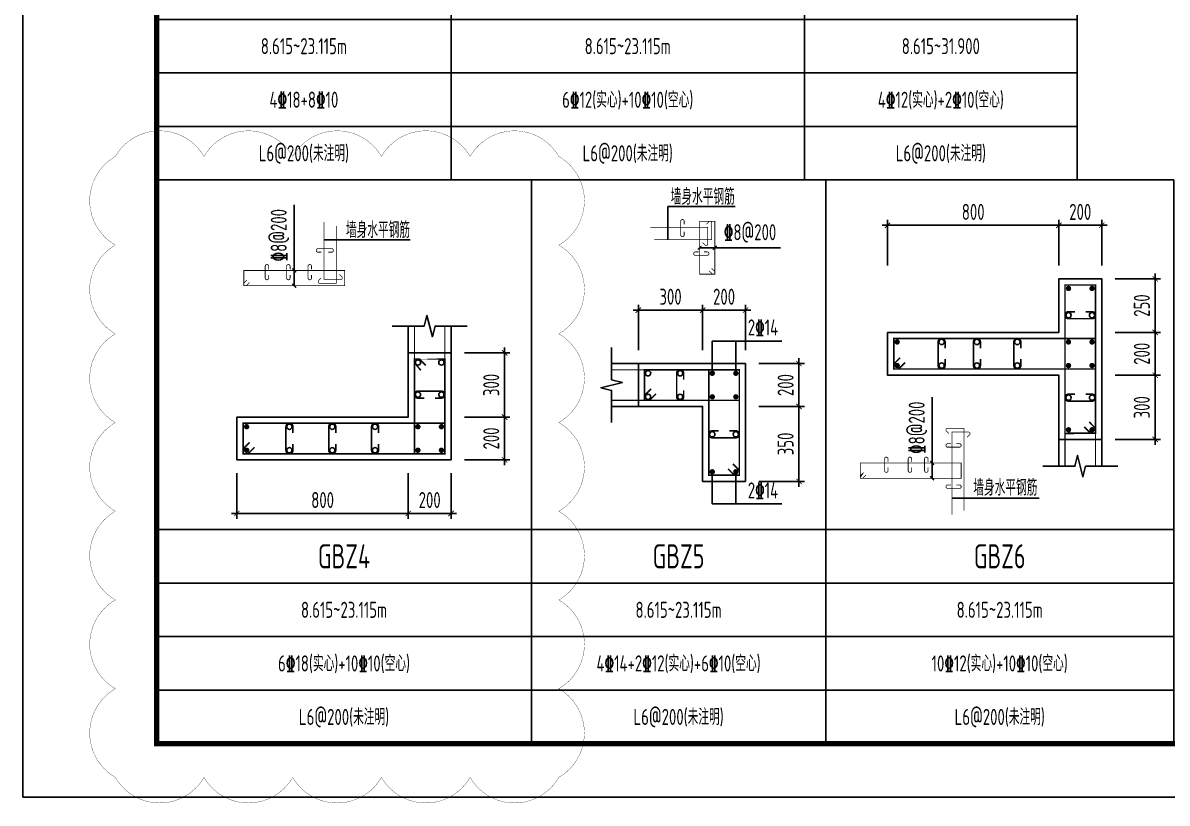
# Model space of a CAD drawing. Extents: x -1058961 to 23600, y -449123 to 2751847.
# Drawn here: x -459602 to -438225, y -219555 to -204980 of the extents above; entities that cross this region are included whole.
import ezdxf
from ezdxf.enums import TextEntityAlignment as Align

# ---------------------------------------------------------------- set-up
doc = ezdxf.new("R2010")
doc.units = 0
doc.header["$LTSCALE"] = 1000
doc.layers.get('0').update_dxf_attribs({"linetype": 'CONTINUOUS'})
doc.layers.get('DEFPOINTS').update_dxf_attribs({"linetype": 'CONTINUOUS'})
for name, color, linetype in [('-TK', 7, 'CONTINUOUS'), ('COLU_DE_DIM', 3, 'CONTINUOUS'), ('COLU_DE_TH', 7, 'CONTINUOUS'), ('LABEL', 1, 'CONTINUOUS'), ('LINK', 6, 'CONTINUOUS'), ('LINK-INDEX', 6, 'CONTINUOUS'), ('link-墙筋', 6, 'CONTINUOUS'), ('REIN', 6, 'CONTINUOUS'), ('TAB', 7, 'CONTINUOUS'), ('TAB_TEXT', 7, 'CONTINUOUS'), ('TEXT25', 2, 'CONTINUOUS'), ('THIN', 7, 'CONTINUOUS'), ('z-计算配筋', 7, 'CONTINUOUS')]:
    doc.layers.add(name, color=color, linetype=linetype)
doc.layers.add('审图修改', color=2, linetype='CONTINUOUS', plot=False)
doc.styles.add('TSSD_DIMENSION', font='Tssdeng.shx', dxfattribs={"width": 0.7, "bigfont": 'tssdchn.shx'})
doc.styles.add('TSSD_REIN', font='tssdeng.shx', dxfattribs={"width": 0.7, "height": 300, "bigfont": 'tssdchn.shx'})
doc.dimstyles.new('TSSD_25_100', dxfattribs={"dimtxt": 300, "dimasz": 100, "dimexe": 100, "dimexo": 250, "dimgap": 100, "dimtad": 1, "dimdec": 0, "dimlfac": 0.25, "dimzin": 0, "dimdsep": 46, "dimtxsty": 'TSSD_DIMENSION', "dimblk": 'ARCHTICK', "dimcen": 0, "dimdle": 100, "dimclrt": 7, "dimadec": 0, "dimazin": 0, "dimtfac": 1, "dimtdec": 0, "dimtix": 1, "dimtmove": 2, "dimatfit": 3, "dimldrblk": 'ARCHTICK', "dimfxl": 0, "dimtolj": 1, "dimtzin": 0, "dimarcsym": 0})

# ---------------------------------------------------------------- blocks, each defined once
blk = doc.blocks.new('_ArchTick')
at = {"color": 0, "linetype": 'ByBlock', "const_width": 0.15}
blk.add_lwpolyline([(-0.5, -0.5), (0.5, 0.5)], dxfattribs=at)
blk = doc.blocks.new('*D293')
at = {"layer": 'COLU_DE_DIM', "color": 0, "lineweight": -2}
for p, q in [((-455602.311745661, -213393.7975737433), (-455602.311745661, -214243.7975737433)), ((-452402.3162251995, -213393.7975737433), (-452402.3162251995, -214243.7975737433)), ((-455702.311745661, -214143.7975737433), (-452302.3162251995, -214143.7975737433))]:
    blk.add_line(p, q, dxfattribs=at)
at = {"layer": 'DEFPOINTS', "color": 0}
for p in [(-455602.311745661, -213143.7975737433), (-452402.3162251995, -213143.7975737433), (-452402.3162251995, -214143.7975737433)]:
    blk.add_point(p, dxfattribs=at)
at = {"layer": 'COLU_DE_DIM', "color": 0, "lineweight": -2, "xscale": 100, "yscale": 100, "zscale": 100, "rotation": 180}
blk.add_blockref('_ArchTick', (-455602.311745661, -214143.7975737433), dxfattribs=at)
at = {"layer": 'COLU_DE_DIM', "color": 0, "lineweight": -2, "xscale": 100, "yscale": 100, "zscale": 100}
blk.add_blockref('_ArchTick', (-452402.3162251995, -214143.7975737433), dxfattribs=at)
at = {"layer": 'COLU_DE_DIM', "color": 7, "insert": (-454002.3139854302, -213893.7975737433), "char_height": 300, "attachment_point": 5, "style": 'TSSD_DIMENSION'}
blk.add_mtext('\\A1;800', dxfattribs=at)
blk = doc.blocks.new('*D294')
at = {"layer": 'COLU_DE_DIM', "color": 0, "lineweight": -2}
for p, q in [((-452402.3162251995, -213393.7975737433), (-452402.3162251995, -214243.7975737433)), ((-451602.3162251995, -213393.7975737433), (-451602.3162251995, -214243.7975737433)), ((-452502.3162251995, -214143.7975737433), (-451502.3162251995, -214143.7975737433))]:
    blk.add_line(p, q, dxfattribs=at)
at = {"layer": 'DEFPOINTS', "color": 0}
for p in [(-452402.3162251995, -213143.7975737433), (-451602.3162251995, -213143.7975737433), (-451602.3162251995, -214143.7975737433)]:
    blk.add_point(p, dxfattribs=at)
at = {"layer": 'COLU_DE_DIM', "color": 0, "lineweight": -2, "xscale": 100, "yscale": 100, "zscale": 100, "rotation": 180}
blk.add_blockref('_ArchTick', (-452402.3162251995, -214143.7975737433), dxfattribs=at)
at = {"layer": 'COLU_DE_DIM', "color": 0, "lineweight": -2, "xscale": 100, "yscale": 100, "zscale": 100}
blk.add_blockref('_ArchTick', (-451602.3162251995, -214143.7975737433), dxfattribs=at)
at = {"layer": 'COLU_DE_DIM', "color": 7, "insert": (-452002.3162251995, -213893.7975737433), "char_height": 300, "attachment_point": 5, "style": 'TSSD_DIMENSION'}
blk.add_mtext('\\A1;200', dxfattribs=at)
blk = doc.blocks.new('*D295')
at = {"layer": 'COLU_DE_DIM', "color": 0, "lineweight": -2}
for p, q in [((-450602.3162251818, -213243.7975737433), (-450602.3162251818, -212243.7975719898)), ((-451352.3162251818, -212343.7975719898), (-450502.3162251818, -212343.7975719898)), ((-451352.3162251818, -213143.7975737433), (-450502.3162251818, -213143.7975737433))]:
    blk.add_line(p, q, dxfattribs=at)
at = {"layer": 'DEFPOINTS', "color": 0}
for p in [(-451602.3162251818, -212343.7975719898), (-450602.3162251818, -212343.7975719898), (-451602.3162251818, -213143.7975737433)]:
    blk.add_point(p, dxfattribs=at)
at = {"layer": 'COLU_DE_DIM', "color": 0, "lineweight": -2, "xscale": 100, "yscale": 100, "zscale": 100}
for p, rotation in [((-450602.3162251818, -212343.7975719898), 90), ((-450602.3162251818, -213143.7975737433), 270)]:
    blk.add_blockref('_ArchTick', p, dxfattribs=dict(at, rotation=rotation))
at = {"layer": 'COLU_DE_DIM', "color": 7, "insert": (-450852.3162251817, -212743.7975728666), "char_height": 300, "attachment_point": 5, "rotation": 90, "style": 'TSSD_DIMENSION'}
blk.add_mtext('\\A1;200', dxfattribs=at)
blk = doc.blocks.new('*D296')
at = {"layer": 'COLU_DE_DIM', "color": 0, "lineweight": -2}
for p, q in [((-451352.3162251818, -211143.7975715316), (-450502.3162251818, -211143.7975715316)), ((-450602.3162251818, -212443.7975719898), (-450602.3162251818, -211043.7975715316)), ((-451352.3162251818, -212343.7975719898), (-450502.3162251818, -212343.7975719898))]:
    blk.add_line(p, q, dxfattribs=at)
at = {"layer": 'DEFPOINTS', "color": 0}
for p in [(-451602.3162251818, -211143.7975715316), (-450602.3162251818, -211143.7975715316), (-451602.3162251818, -212343.7975719898)]:
    blk.add_point(p, dxfattribs=at)
at = {"layer": 'COLU_DE_DIM', "color": 0, "lineweight": -2, "xscale": 100, "yscale": 100, "zscale": 100}
for p, rotation in [((-450602.3162251818, -211143.7975715316), 90), ((-450602.3162251818, -212343.7975719898), 270)]:
    blk.add_blockref('_ArchTick', p, dxfattribs=dict(at, rotation=rotation))
at = {"layer": 'COLU_DE_DIM', "color": 7, "insert": (-450852.3162251817, -211743.7975717608), "char_height": 300, "attachment_point": 5, "rotation": 90, "style": 'TSSD_DIMENSION'}
blk.add_mtext('\\A1;300', dxfattribs=at)
blk = doc.blocks.new('*D1234')
at = {"layer": 'COLU_DE_DIM', "color": 0, "lineweight": -2}
for p, q in [((-448202.3162251818, -210345.649877234), (-446802.3162251604, -210345.649877234)), ((-448102.3162251818, -211095.649877234), (-448102.3162251818, -210245.649877234)), ((-446902.3162251604, -211095.649877234), (-446902.3162251604, -210245.649877234))]:
    blk.add_line(p, q, dxfattribs=at)
at = {"layer": 'DEFPOINTS', "color": 0}
for p in [(-446902.3162251604, -210345.649877234), (-448102.3162251818, -211345.649877234), (-446902.3162251604, -211345.649877234)]:
    blk.add_point(p, dxfattribs=at)
at = {"layer": 'COLU_DE_DIM', "color": 0, "lineweight": -2, "xscale": 100, "yscale": 100, "zscale": 100, "rotation": 180}
blk.add_blockref('_ArchTick', (-448102.3162251818, -210345.649877234), dxfattribs=at)
at = {"layer": 'COLU_DE_DIM', "color": 0, "lineweight": -2, "xscale": 100, "yscale": 100, "zscale": 100}
blk.add_blockref('_ArchTick', (-446902.3162251604, -210345.649877234), dxfattribs=at)
at = {"layer": 'COLU_DE_DIM', "color": 7, "insert": (-447502.3162251711, -210095.649877234), "char_height": 300, "attachment_point": 5, "style": 'TSSD_DIMENSION'}
blk.add_mtext('\\A1;300', dxfattribs=at)
blk = doc.blocks.new('*D1235')
at = {"layer": 'COLU_DE_DIM', "color": 0, "lineweight": -2}
for p, q in [((-447002.3162251604, -210345.649877234), (-446002.3162251604, -210345.649877234)), ((-446902.3162251604, -211095.649877234), (-446902.3162251604, -210245.649877234)), ((-446102.3162251604, -211095.649877234), (-446102.3162251604, -210245.649877234))]:
    blk.add_line(p, q, dxfattribs=at)
at = {"layer": 'DEFPOINTS', "color": 0}
for p in [(-446102.3162251604, -210345.649877234), (-446902.3162251604, -211345.649877234), (-446102.3162251604, -211345.649877234)]:
    blk.add_point(p, dxfattribs=at)
at = {"layer": 'COLU_DE_DIM', "color": 0, "lineweight": -2, "xscale": 100, "yscale": 100, "zscale": 100, "rotation": 180}
blk.add_blockref('_ArchTick', (-446902.3162251604, -210345.649877234), dxfattribs=at)
at = {"layer": 'COLU_DE_DIM', "color": 0, "lineweight": -2, "xscale": 100, "yscale": 100, "zscale": 100}
blk.add_blockref('_ArchTick', (-446102.3162251604, -210345.649877234), dxfattribs=at)
at = {"layer": 'COLU_DE_DIM', "color": 7, "insert": (-446502.3162251604, -210095.649877234), "char_height": 300, "attachment_point": 5, "style": 'TSSD_DIMENSION'}
blk.add_mtext('\\A1;200', dxfattribs=at)
blk = doc.blocks.new('*D1236')
at = {"layer": 'COLU_DE_DIM', "color": 0, "lineweight": -2}
for p, q in [((-445102.3162251604, -213645.6498748359), (-445102.3162251604, -212045.6498772312)), ((-445852.3162251604, -212145.6498772312), (-445002.3162251604, -212145.6498772312)), ((-445852.3162251604, -213545.6498748359), (-445002.3162251604, -213545.6498748359))]:
    blk.add_line(p, q, dxfattribs=at)
at = {"layer": 'DEFPOINTS', "color": 0}
for p in [(-446102.3162251604, -212145.6498772312), (-445102.3162251604, -212145.6498772312), (-446102.3162251604, -213545.6498748359)]:
    blk.add_point(p, dxfattribs=at)
at = {"layer": 'COLU_DE_DIM', "color": 0, "lineweight": -2, "xscale": 100, "yscale": 100, "zscale": 100}
for p, rotation in [((-445102.3162251604, -212145.6498772312), 90), ((-445102.3162251604, -213545.6498748359), 270)]:
    blk.add_blockref('_ArchTick', p, dxfattribs=dict(at, rotation=rotation))
at = {"layer": 'COLU_DE_DIM', "color": 7, "insert": (-445352.3162251603, -212845.6498760336), "char_height": 300, "attachment_point": 5, "rotation": 90, "style": 'TSSD_DIMENSION'}
blk.add_mtext('\\A1;350', dxfattribs=at)
blk = doc.blocks.new('*D1237')
at = {"layer": 'COLU_DE_DIM', "color": 0, "lineweight": -2}
for p, q in [((-445852.3162251604, -211345.649877234), (-445002.3162251604, -211345.649877234)), ((-445102.3162251604, -212245.6498772312), (-445102.3162251604, -211245.649877234)), ((-445852.3162251604, -212145.6498772312), (-445002.3162251604, -212145.6498772312))]:
    blk.add_line(p, q, dxfattribs=at)
at = {"layer": 'DEFPOINTS', "color": 0}
for p in [(-446102.3162251604, -211345.649877234), (-445102.3162251604, -211345.649877234), (-446102.3162251604, -212145.6498772312)]:
    blk.add_point(p, dxfattribs=at)
at = {"layer": 'COLU_DE_DIM', "color": 0, "lineweight": -2, "xscale": 100, "yscale": 100, "zscale": 100}
for p, rotation in [((-445102.3162251604, -211345.649877234), 90), ((-445102.3162251604, -212145.6498772312), 270)]:
    blk.add_blockref('_ArchTick', p, dxfattribs=dict(at, rotation=rotation))
at = {"layer": 'COLU_DE_DIM', "color": 7, "insert": (-445352.3162251603, -211745.6498772327), "char_height": 300, "attachment_point": 5, "rotation": 90, "style": 'TSSD_DIMENSION'}
blk.add_mtext('\\A1;200', dxfattribs=at)
blk = doc.blocks.new('*D1313')
at = {"layer": 'COLU_DE_DIM', "color": 0, "lineweight": -2}
for p, q in [((-439197.2745686473, -211560.9444377399), (-438347.2745686473, -211560.9444377399)), ((-438447.2745686473, -212860.9462478562), (-438447.2745686473, -211460.9444377399)), ((-439197.2745686473, -212760.9462478562), (-438347.2745686473, -212760.9462478562))]:
    blk.add_line(p, q, dxfattribs=at)
at = {"layer": 'DEFPOINTS', "color": 0}
for p in [(-439447.2745686473, -211560.9444377399), (-438447.2745686473, -211560.9444377399), (-439447.2745686473, -212760.9462478562)]:
    blk.add_point(p, dxfattribs=at)
at = {"layer": 'COLU_DE_DIM', "color": 0, "lineweight": -2, "xscale": 100, "yscale": 100, "zscale": 100}
for p, rotation in [((-438447.2745686473, -211560.9444377399), 90), ((-438447.2745686473, -212760.9462478562), 270)]:
    blk.add_blockref('_ArchTick', p, dxfattribs=dict(at, rotation=rotation))
at = {"layer": 'COLU_DE_DIM', "color": 7, "insert": (-438697.2745686472, -212160.9453427981), "char_height": 300, "attachment_point": 5, "rotation": 90, "style": 'TSSD_DIMENSION'}
blk.add_mtext('\\A1;300', dxfattribs=at)
blk = doc.blocks.new('*D1314')
at = {"layer": 'COLU_DE_DIM', "color": 0, "lineweight": -2}
for p, q in [((-439197.2745686473, -210760.9456446129), (-438347.2745686473, -210760.9456446129)), ((-438447.2745686473, -211660.9444377399), (-438447.2745686473, -210660.9456446129)), ((-439197.2745686473, -211560.9444377399), (-438347.2745686473, -211560.9444377399))]:
    blk.add_line(p, q, dxfattribs=at)
at = {"layer": 'DEFPOINTS', "color": 0}
for p in [(-439447.2745686473, -210760.9456446129), (-438447.2745686473, -210760.9456446129), (-439447.2745686473, -211560.9444377399)]:
    blk.add_point(p, dxfattribs=at)
at = {"layer": 'COLU_DE_DIM', "color": 0, "lineweight": -2, "xscale": 100, "yscale": 100, "zscale": 100}
for p, rotation in [((-438447.2745686473, -210760.9456446129), 90), ((-438447.2745686473, -211560.9444377399), 270)]:
    blk.add_blockref('_ArchTick', p, dxfattribs=dict(at, rotation=rotation))
at = {"layer": 'COLU_DE_DIM', "color": 7, "insert": (-438697.2745686472, -211160.9450411765), "char_height": 300, "attachment_point": 5, "rotation": 90, "style": 'TSSD_DIMENSION'}
blk.add_mtext('\\A1;200', dxfattribs=at)
blk = doc.blocks.new('*D1315')
at = {"layer": 'COLU_DE_DIM', "color": 0, "lineweight": -2}
for p, q in [((-438447.2745686473, -210860.9456446129), (-438447.2745686473, -209660.9475125857)), ((-439197.2745686473, -209760.9475125857), (-438347.2745686473, -209760.9475125857)), ((-439197.2745686473, -210760.9456446129), (-438347.2745686473, -210760.9456446129))]:
    blk.add_line(p, q, dxfattribs=at)
at = {"layer": 'DEFPOINTS', "color": 0}
for p in [(-439447.2745686473, -209760.9475125857), (-438447.2745686473, -209760.9475125857), (-439447.2745686473, -210760.9456446129)]:
    blk.add_point(p, dxfattribs=at)
at = {"layer": 'COLU_DE_DIM', "color": 0, "lineweight": -2, "xscale": 100, "yscale": 100, "zscale": 100}
for p, rotation in [((-438447.2745686473, -209760.9475125857), 90), ((-438447.2745686473, -210760.9456446129), 270)]:
    blk.add_blockref('_ArchTick', p, dxfattribs=dict(at, rotation=rotation))
at = {"layer": 'COLU_DE_DIM', "color": 7, "insert": (-438697.2745686472, -210260.9465785994), "char_height": 300, "attachment_point": 5, "rotation": 90, "style": 'TSSD_DIMENSION'}
blk.add_mtext('\\A1;250', dxfattribs=at)
blk = doc.blocks.new('*D1316')
at = {"layer": 'COLU_DE_DIM', "color": 0, "lineweight": -2}
for p, q in [((-439347.2745667846, -208760.9475142621), (-440347.2745668279, -208760.9475123994)), ((-440247.2745682249, -209510.9475125857), (-440247.2745666417, -208660.9475125857)), ((-439447.2745681816, -209510.9475125857), (-439447.2745665984, -208660.9475140758))]:
    blk.add_line(p, q, dxfattribs=at)
at = {"layer": 'DEFPOINTS', "color": 0}
for p in [(-440247.2745668279, -208760.9475125857), (-440247.2745686906, -209760.9475125857), (-439447.2745686473, -209760.9475125857)]:
    blk.add_point(p, dxfattribs=at)
at = {"layer": 'COLU_DE_DIM', "color": 0, "lineweight": -2, "xscale": 100, "yscale": 100, "zscale": 100}
for p, rotation in [((-440247.2745668279, -208760.9475125857), 179.9999998932783), ((-439447.2745667846, -208760.9475140758), 359.9999998932783)]:
    blk.add_blockref('_ArchTick', p, dxfattribs=dict(at, rotation=rotation))
at = {"layer": 'COLU_DE_DIM', "color": 7, "insert": (-439847.2745663406, -208510.9475133308), "char_height": 300, "attachment_point": 5, "rotation": 359.9999998932783, "style": 'TSSD_DIMENSION'}
blk.add_mtext('\\A1;200', dxfattribs=at)
blk = doc.blocks.new('*D1317')
at = {"layer": 'COLU_DE_DIM', "color": 0, "lineweight": -2}
for p, q in [((-440147.2745668279, -208760.9475187333), (-443547.7709081137, -208760.9475123994)), ((-443447.7709095107, -209510.9475125857), (-443447.7709079274, -208660.9475125857)), ((-440247.2745682249, -209510.9475125857), (-440247.2745666417, -208660.9475185471))]:
    blk.add_line(p, q, dxfattribs=at)
at = {"layer": 'DEFPOINTS', "color": 0}
for p in [(-443447.7709081137, -208760.9475125857), (-443447.7709099763, -209760.9475125857), (-440247.2745686906, -209760.9475125857)]:
    blk.add_point(p, dxfattribs=at)
at = {"layer": 'COLU_DE_DIM', "color": 0, "lineweight": -2, "xscale": 100, "yscale": 100, "zscale": 100}
for p, rotation in [((-443447.7709081137, -208760.9475125857), 179.9999998932783), ((-440247.2745668279, -208760.9475185471), 359.9999998932783)]:
    blk.add_blockref('_ArchTick', p, dxfattribs=dict(at, rotation=rotation))
at = {"layer": 'COLU_DE_DIM', "color": 7, "insert": (-441847.5227370051, -208510.9475155664), "char_height": 300, "attachment_point": 5, "rotation": 359.9999998932783, "style": 'TSSD_DIMENSION'}
blk.add_mtext('\\A1;800', dxfattribs=at)
blk = doc.blocks.new('A1')
blk.add_lwpolyline([(0, 59400), (0, 0), (84100, 0), (84100, 59400)], close=True)
at = {"const_width": 100}
blk.add_lwpolyline([(2500, 58400), (2500, 1000), (83100, 1000), (83100, 58400)], close=True, dxfattribs=at)

msp = doc.modelspace()

# ---------------------------------------------------------------- linework, layer by layer
at = {"layer": 'COLU_DE_TH'}
for points in [[(-440247.2745686906, -212760.9462478562), (-439447.2745686473, -212760.9462478739), (-439447.2745686477, -209760.9475125857), (-440247.2745686342, -209760.9475125582), (-440247.2745686682, -210760.9456446129), (-443447.7709099763, -210760.9444377404), (-443447.7715132252, -211560.9444377399), (-440247.274568685, -211560.9456446129), (-440247.2745686906, -212760.9462478562)], [(-451602.3162251995, -211143.7975715316), (-452402.3162251995, -211143.7975715033), (-452402.3162251986, -212343.7975719898), (-455602.3117456608, -212343.7975737433), (-455602.3116895412, -213143.7975737433), (-451602.3162251986, -213143.7975754967), (-451602.3162251995, -211143.7975715316)], [(-448102.3162251818, -211345.649877234), (-448102.316225159, -212145.6498772312), (-446902.3162251604, -212145.649877234), (-446902.3162251604, -213545.6498748359), (-446102.3162251604, -213545.6498748359), (-446102.3162251604, -211345.649877234), (-448102.3162251818, -211345.649877234)]]:
    msp.add_lwpolyline(points, close=True, dxfattribs=at)
at = {"layer": 'LABEL'}
for p, q in [((-454532.3961706482, -209889.3474246789), (-454532.396223699, -208376.8474236927)), ((-446959.8162251657, -209180.5434079465), (-445447.3162251655, -209180.5434079465)), ((-446722.3162251605, -210925.6501164777), (-445420.3486302204, -210925.6501164822)), ((-446722.3162251634, -211525.6501164793), (-446722.3162251655, -210925.6501164794)), ((-446282.3162251626, -211525.6501164777), (-446282.3162251647, -210925.6501164777)), ((-442614.0211815415, -213486.4722152299), (-442614.0211815393, -211973.9722152305)), ((-446722.3162251634, -213365.6496355906), (-446722.3162251655, -213965.6496355905)), ((-446282.3162251626, -213365.6496355921), (-446282.3162251647, -213965.6496355921)), ((-446722.3162251605, -213965.6496355921), (-445420.3486302204, -213965.6496355877))]:
    msp.add_line(p, q, dxfattribs=at)
at = {"layer": 'LABEL', "const_width": 25}
for points in [[(-446995.2078751251, -209215.89976806), (-446924.4578751251, -209145.18883056)], [(-446710.2078751251, -209215.89976806), (-446639.4578751251, -209145.18883056)], [(-454497.0049017943, -209639.7037921782), (-454567.7549017943, -209568.9928546782)], [(-454497.0049017943, -209924.7037921782), (-454567.7549017943, -209853.9928546782)], [(-442578.6648183776, -213236.8387282302), (-442649.3757558776, -213166.0887282302)], [(-442578.6648183776, -213521.8387282302), (-442649.3757558776, -213451.0887282302)]]:
    msp.add_lwpolyline(points, dxfattribs=at)
at = {"layer": 'LINK', "const_width": 30}
for points in [[(-439682.2745686386, -212434.0223663551), (-439562.2745686502, -212554.0223663666), (-439562.2745686501, -212645.9462478907), (-440132.2745686913, -212645.9462478779), (-440132.2745686725, -209875.9475125309), (-439562.2745686524, -209875.9475125504), (-439562.2745686501, -212645.9462478907), (-439654.1984501909, -212645.9462478897), (-439774.1984501794, -212525.9462478782)], [(-443120.8474543631, -211325.9446843318), (-443240.8475449247, -211445.9445937701), (-443332.7714265125, -211445.9445244556), (-443332.7709966977, -210875.9445244641), (-439562.2745686455, -210875.9461611494), (-439562.2745686454, -211445.9461611384), (-443332.7714265125, -211445.9445244556), (-443332.7713572013, -211354.0206427472), (-443212.7712666396, -211234.0207333089)], [(-452167.3162252206, -211470.7214530736), (-452287.316225201, -211350.721453054), (-452287.3162252009, -211258.7975715077), (-451717.3162251994, -211258.7975715279), (-451717.3162251989, -213028.7975754447), (-452287.3162252001, -213028.7975751949), (-452287.3162252009, -211258.7975715077), (-452195.3923436286, -211258.7975715115), (-452075.3923436481, -211378.7975715311)], [(-447775.3923436169, -211910.649877227), (-447895.3923436113, -212030.6498772326), (-447987.3162251607, -212030.6498772324), (-447987.3162251769, -211460.6498772349), (-446217.3162251594, -211460.6498772348), (-446217.3162251593, -212030.6498772369), (-447987.3162251607, -212030.6498772324), (-447987.3162251627, -211938.7259956897), (-447867.3162251683, -211818.7259956842)], [(-446337.3162251582, -213218.7259932909), (-446217.3162251594, -213338.7259932922), (-446217.3162251599, -213430.6498748374), (-446787.31622516, -213430.6498748374), (-446787.3162251604, -211460.6498772344), (-446217.3162251593, -211460.6498772344), (-446217.3162251599, -213430.6498748374), (-446309.2401067067, -213430.6498748375), (-446429.2401067055, -213310.6498748362)], [(-455275.3878234851, -212908.7975696503), (-455395.3878193018, -213028.7975738336), (-455487.3116976072, -213028.7975737936), (-455487.3117375922, -212458.7975736806), (-451717.3162251984, -212458.7975716147), (-451717.3162251982, -213028.7975754462), (-455487.3116976072, -213028.7975737936), (-455487.3117040547, -212936.8736954898), (-455367.311708238, -212816.8736913064)]]:
    msp.add_lwpolyline(points, dxfattribs=at)
for points in [[(-439947.2745686886, -210375.9466464492), (-440067.2745686886, -210375.9466464492, 1), (-440067.2745686886, -210505.9466464492), (-439627.2745686686, -210505.9466464643, 1), (-439627.2745686686, -210375.9466464643), (-439747.2745686686, -210375.9466464643)], [(-442372.8414453772, -211060.9444377488), (-442372.8414453772, -210940.9444377488, 1), (-442502.8414453772, -210940.9444377488), (-442502.8414453772, -211380.9444377359, 1), (-442372.8414453772, -211380.9444377359), (-442372.8414453772, -211260.9444377359)], [(-441713.1971669883, -211060.9444377488), (-441713.1971669883, -210940.9444377488, 1), (-441843.1971669883, -210940.9444377488), (-441843.1971669883, -211380.9444377359, 1), (-441713.1971669883, -211380.9444377359), (-441713.1971669883, -211260.9444377359)], [(-440958.0760243266, -211060.9444377488), (-440958.0760243266, -210940.9444377488, 1), (-441088.0760243266, -210940.9444377488), (-441088.0760243266, -211380.9444377359, 1), (-440958.0760243266, -211380.9444377359), (-440958.0760243266, -211260.9444377359)], [(-447257.3162251683, -211645.6498772344), (-447257.3162251683, -211525.6498772344, 1), (-447387.3162251683, -211525.6498772344), (-447387.3162251682, -211965.6498772359, 1), (-447257.3162251682, -211965.6498772359), (-447257.3162251682, -211845.6498772359)], [(-451902.3162251973, -211988.7975758476), (-451782.3162251973, -211988.7975758476, 1), (-451782.3162251973, -211858.7975758476), (-452222.3162251976, -211858.7975758476, 1), (-452222.3162251976, -211988.7975758476), (-452102.3162251976, -211988.7975758476)], [(-439947.2750211168, -211915.9460141104), (-440067.2750211168, -211915.9460141104, 1), (-440067.2750211168, -212045.9460141104), (-439627.2750210884, -212045.9463458964, 1), (-439627.2750210884, -211915.9463458964), (-439747.2750210884, -211915.9463458964)], [(-454557.3128560754, -212643.7975175255), (-454557.3128560754, -212523.7975175255, 1), (-454687.3128560754, -212523.7975175255), (-454687.3128252096, -212963.7975177027, 1), (-454557.3128252096, -212963.7975177027), (-454557.3128252096, -212843.7975177027)], [(-453757.3139791167, -212643.7975447085), (-453757.3139791167, -212523.7975447085, 1), (-453887.3139791167, -212523.7975447085), (-453887.3139636838, -212963.7975464639, 1), (-453757.3139636838, -212963.7975464639), (-453757.3139636838, -212843.7975464639)], [(-452957.3151021582, -212643.7975718916), (-452957.3151021582, -212523.7975718916, 1), (-453087.3151021582, -212523.7975718916), (-453087.315102158, -212963.7975752251, 1), (-452957.315102158, -212963.7975752251), (-452957.315102158, -212843.7975752251)], [(-446602.3162251629, -212600.6498760373), (-446722.3162251629, -212600.6498760373, 1), (-446722.3162251629, -212730.6498760373), (-446282.3162251618, -212730.6498760384, 1), (-446282.3162251618, -212600.6498760384), (-446402.3162251618, -212600.6498760384)]]:
    msp.add_lwpolyline(points, format="xyb", dxfattribs=at)
at = {"layer": 'LINK-INDEX', "const_width": 15.00000095367432}
for points in [[(-447246.7484255821, -208744.8359830658), (-447246.7484255821, -208684.8359830658, 1), (-447311.7484255821, -208684.8359830658), (-447311.7484255835, -208940.5434085907, 1), (-447246.7484255835, -208940.5434085907), (-447246.7484255835, -208880.5434085907)], [(-454028.9083715528, -209264.0021002706), (-454088.9083715528, -209264.0021002706, -1), (-454088.9083715528, -209199.0021002706), (-453833.2009460279, -209199.0021002692, -1), (-453833.2009460279, -209264.0021002692), (-453893.2009460279, -209264.0021002692)], [(-446977.316225167, -209258.0434079469), (-447037.316225167, -209258.0434079469, 1), (-447037.316225167, -209323.0434079469), (-446817.3162251664, -209323.0434079475, 1), (-446817.3162251664, -209258.0434079475), (-446877.3162251664, -209258.0434079475)], [(-455009.8956257007, -209586.8473960873), (-455009.8956257007, -209526.8473960873, 1), (-455074.8956257007, -209526.8473960873), (-455074.8956102678, -209746.8473961758, 1), (-455009.8956102678, -209746.8473961758), (-455009.8956102678, -209686.8473961758)], [(-454609.8961872214, -209586.8474096787), (-454609.8961872214, -209526.8474096787, 1), (-454674.8961872214, -209526.8474096787), (-454674.8961795049, -209746.8474105565, 1), (-454609.8961795049, -209746.8474105565), (-454609.8961795049, -209686.8474105565)], [(-454209.8967487421, -209586.8474232703), (-454209.8967487421, -209526.8474232703, 1), (-454274.8967487421, -209526.8474232703), (-454274.8967487421, -209746.8474249372, 1), (-454209.8967487421, -209746.8474249372), (-454209.8967487421, -209686.8474249372)], [(-442264.0211815631, -212841.4726068125), (-442324.0211815631, -212841.4726068125, 1), (-442324.0211815631, -212906.4726068125), (-442104.0211815395, -212906.4726068202, 1), (-442104.0211815395, -212841.4726068202), (-442164.0211815395, -212841.4726068202)], [(-443438.3076757849, -213183.9722152336), (-443438.3076757849, -213123.9722152336, 1), (-443503.3076757849, -213123.9722152336), (-443503.3076757833, -213343.9722152329, 1), (-443438.3076757833, -213343.9722152329), (-443438.3076757833, -213283.9722152329)], [(-442998.3170463792, -213183.9722152336), (-442998.3170463792, -213123.9722152336, 1), (-443063.3170463792, -213123.9722152336), (-443063.3170463776, -213343.9722152329, 1), (-442998.3170463776, -213343.9722152329), (-442998.3170463776, -213283.9722152329)], [(-442691.5211815508, -213183.9722152336), (-442691.5211815508, -213123.9722152336, 1), (-442756.5211815508, -213123.9722152336), (-442756.5211815492, -213343.9722152329, 1), (-442691.5211815492, -213343.9722152329), (-442691.5211815492, -213283.9722152329)], [(-442264.0211815492, -213611.4722152187), (-442324.0211815492, -213611.4722152187, 1), (-442324.0211815492, -213676.4722152187), (-442104.021181533, -213676.4722152187, 1), (-442104.021181533, -213611.4722152187), (-442164.021181533, -213611.4722152187)]]:
    msp.add_lwpolyline(points, format="xyb", dxfattribs=at)
for points in [[(-446734.8162251741, -209567.0814665881), (-446674.816225165, -209627.081466579), (-446674.8162251655, -209673.0434073487), (-446959.8162251655, -209673.0434073487), (-446959.8162251659, -208688.0434085475), (-446674.8162251654, -208688.0434085475), (-446674.8162251655, -209673.0434073487), (-446720.7781659226, -209673.0434073504), (-446780.7781659317, -209613.0434073595)], [(-455368.9331016827, -209829.3474222292), (-455428.9330996264, -209889.3474242855), (-455474.8950387493, -209889.3474242659), (-455474.8950587419, -209604.347424209), (-453589.8973025449, -209604.347423176), (-453589.8973025449, -209889.3474250924), (-455474.8950387493, -209889.3474242659), (-455474.895041976, -209843.3854850861), (-455414.8950440323, -209783.3854830299)], [(-443850.5592407571, -213426.4722152476), (-443910.5592407737, -213486.472215231), (-443956.5211815536, -213486.47221523), (-443956.5211815536, -213201.4722152313), (-442071.5211815255, -213201.4722152315), (-442071.5211815264, -213486.47221523), (-443956.5211815536, -213486.47221523), (-443956.5211815537, -213440.5102744256), (-443896.5211815372, -213380.5102744421)]]:
    msp.add_lwpolyline(points, dxfattribs=at)
at = {"layer": 'LINK-INDEX', "color": 1, "const_width": 20}
for points in [[(-452287.3162251654, -211358.7975715316), (-452287.3162251654, -210643.7975715316)], [(-451717.3162251654, -211358.7975715316), (-451717.3162251654, -210643.7975715316)], [(-447887.3162251819, -211460.649877234), (-448602.3162251818, -211460.649877234)], [(-447887.3162251819, -212030.649877234), (-448602.3162251818, -212030.649877234)], [(-440132.2745686906, -212545.9462478563), (-440132.2745686906, -213260.9462478562)], [(-439562.2745686906, -212545.9462478563), (-439562.2745686906, -213260.9462478562)]]:
    msp.add_lwpolyline(points, dxfattribs=at)
at = {"layer": 'link-墙筋', "color": 152, "const_width": 12.5}
for points in [[(-453745.8670635154, -208773.4393263835), (-453745.8670635154, -209843.4393263835), (-454061.5415410278, -209843.4393263835, -0.414213562373095), (-454085.5415410278, -209819.4393263835), (-454085.5415410278, -209810.9540450092, -0.198912367379658), (-454078.5121037764, -209793.9834822608), (-454032.5501629994, -209748.0215414836)], [(-453975.7009460735, -208702.5697965681), (-453975.7009460735, -209772.5697965681), (-453660.0264685606, -209772.5697965681, 0.414213562373095), (-453636.0264685606, -209748.5697965681), (-453636.0264685606, -209740.0845151938, 0.198912367379658), (-453643.0559058124, -209723.1139524454), (-453689.0178465894, -209677.1520116682)], [(-447876.8517979366, -208798.0434085451), (-446806.8517979366, -208798.0434085451), (-446806.8517979366, -209113.717886058, -0.414213562373095), (-446830.8517979366, -209137.717886058), (-446839.3370793109, -209137.717886058, -0.198912367379658), (-446856.3076420593, -209130.6884488062), (-446902.2695828365, -209084.7265080292)], [(-447805.9822681212, -209027.8772911032), (-446735.9822681212, -209027.8772911032), (-446735.9822681212, -208712.2028135908, 0.414213562373095), (-446759.9822681212, -208688.2028135908), (-446768.4675494955, -208688.2028135908, 0.198912367379658), (-446785.4381122439, -208695.2322508421), (-446831.4000530211, -208741.1941916192)], [(-442016.6872989865, -214095.2290661688), (-442016.6872989865, -212553.9199612142), (-442332.361776499, -212553.9199612142, 0.414213562373095), (-442356.361776499, -212577.9199612142), (-442356.361776499, -212586.4052425885, 0.198912367379658), (-442349.3323392476, -212603.3758053369), (-442303.3703984705, -212649.3377461142)], [(-442246.5211815446, -214166.0985959842), (-442246.5211815446, -212624.7894910296), (-441930.8467040317, -212624.7894910296, -0.414213562373095), (-441906.8467040317, -212648.7894910296), (-441906.8467040317, -212657.2747724039, -0.198912367379658), (-441913.8761412835, -212674.2453351523), (-441959.8380820606, -212720.2072759296)]]:
    msp.add_lwpolyline(points, format="xyb", dxfattribs=at)
at = {"layer": 'REIN', "const_width": 50}
for points in [[(-440067.2745686714, -209965.9475125475, 1), (-440067.2745686714, -209915.9475125475, 1), (-440067.2745686714, -209965.9475125475)], [(-439627.2745686513, -209965.9475125626, 1), (-439627.2745686513, -209915.9475125626, 1), (-439627.2745686513, -209965.9475125626)], [(-443267.7710457137, -210965.9445734809, 1), (-443267.7710457137, -210915.9445734809, 1), (-443267.7710457137, -210965.9445734809)], [(-440067.2745686782, -210965.9457803507, 1), (-440067.2745686782, -210915.9457803507, 1), (-440067.2745686782, -210965.9457803507)], [(-439627.2745686532, -210965.9461121372, 1), (-439627.2745686532, -210915.9461121372, 1), (-439627.2745686532, -210965.9461121372)], [(-443267.7713775005, -211405.9445734697, 1), (-443267.7713775005, -211355.9445734697, 1), (-443267.7713775005, -211405.9445734697)], [(-440067.2745686811, -211405.9457803394, 1), (-440067.2745686811, -211355.9457803394, 1), (-440067.2745686811, -211405.9457803394)], [(-439627.2745686529, -211405.9461121254, 1), (-439627.2745686529, -211355.9461121254, 1), (-439627.2745686529, -211405.9461121254)], [(-446747.3162251612, -211525.6498772342, 1), (-446697.3162251612, -211525.6498772342, 1), (-446747.3162251612, -211525.6498772342)], [(-446307.31622516, -211525.6498772344, 1), (-446257.31622516, -211525.6498772344, 1), (-446307.31622516, -211525.6498772344)], [(-446747.3162251611, -211965.6498772358, 1), (-446697.3162251611, -211965.6498772358, 1), (-446747.3162251611, -211965.6498772358)], [(-446307.3162251599, -211965.6498772369, 1), (-446257.3162251599, -211965.6498772369, 1), (-446307.3162251599, -211965.6498772369)], [(-455447.3117330339, -212523.797573645, 1), (-455397.3117330339, -212523.797573645, 1), (-455447.3117330339, -212523.797573645)], [(-452247.3162251997, -212523.7975718911, 1), (-452197.3162251997, -212523.7975718911, 1), (-452247.3162251997, -212523.7975718911)], [(-451807.3162251984, -212523.79757165, 1), (-451757.3162251984, -212523.79757165, 1), (-451807.3162251984, -212523.79757165)], [(-440067.2745686893, -212605.9462478817, 1), (-440067.2745686893, -212555.9462478817, 1), (-440067.2745686893, -212605.9462478817)], [(-439627.2745686491, -212605.9462478914, 1), (-439627.2745686491, -212555.9462478914, 1), (-439627.2745686491, -212605.9462478914)], [(-455447.3117021681, -212963.7975738222, 1), (-455397.3117021681, -212963.7975738222, 1), (-455447.3117021681, -212963.7975738222)], [(-452247.3162251995, -212963.7975752248, 1), (-452197.3162251995, -212963.7975752248, 1), (-452247.3162251995, -212963.7975752248)], [(-451807.3162251981, -212963.7975754179, 1), (-451757.3162251981, -212963.7975754179, 1), (-451807.3162251981, -212963.7975754179)], [(-446747.3162251603, -213365.6498748388, 1), (-446697.3162251603, -213365.6498748388, 1), (-446747.3162251603, -213365.6498748388)], [(-446307.3162251601, -213365.6498748388, 1), (-446257.3162251601, -213365.6498748388, 1), (-446307.3162251601, -213365.6498748388)]]:
    msp.add_lwpolyline(points, format="xyb", close=True, dxfattribs=at)
at = {"layer": 'REIN'}
for centre in [(-440067.2745686886, -210440.9466464492), (-439627.2745686686, -210440.9466464643), (-442437.8414453772, -210940.9444377488), (-441778.1971669883, -210940.9444377488), (-441023.0760243266, -210940.9444377488), (-452222.3162251979, -211323.7975758503), (-451782.3162251976, -211323.7975758503), (-442437.8414453772, -211380.9444377359), (-441778.1971669883, -211380.9444377359), (-441023.0760243266, -211380.9444377359), (-447922.3162251692, -211525.6498791896), (-447322.3162251686, -211525.6498791726), (-452222.3162251976, -211923.7975758476), (-451782.3162251974, -211923.7975758476), (-447922.3162251684, -211965.6498791892), (-447322.3162251678, -211965.6498791722), (-440067.2750211168, -211980.9460141104), (-439627.2750210884, -211980.9463458964), (-454622.3128406429, -212523.797502082), (-453822.3139714007, -212523.7975107296), (-453022.3151021586, -212523.7975754958), (-446722.3162251629, -212665.6498760373), (-446282.3162251627, -212665.6498760373), (-454622.3128406421, -212963.7975020816), (-453822.3139713998, -212963.7975107292), (-453022.3151021576, -212963.7975754954)]:
    msp.add_circle(centre, 50, dxfattribs=at)
at = {"layer": 'TAB'}
for points in [[(-457102.3117456608, -197384.6980012037), (-451602.3117456459, -197384.6980012037), (-451602.3117456459, -207914.2477883502), (-457102.3117456608, -207914.2477883502), (-457102.3117456608, -197384.6980012037), (-457102.3117456608, -203914.2477883502), (-451602.3117456459, -203914.2477883502), (-451602.3117456459, -204914.2477883502), (-457102.3117456608, -204914.2477883502), (-457102.3117456608, -205914.2477883502), (-451602.3117456459, -205914.2477883502), (-451602.3117456459, -206914.2477883502), (-457102.3117456608, -206914.2477883502)], [(-451602.3117456459, -197384.6980012037), (-445002.2962011741, -197384.6980012037), (-445002.2962011741, -207914.2477883502), (-451602.3117456459, -207914.2477883502), (-451602.3117456459, -197384.6980012037), (-451602.3117456459, -203914.2477883502), (-445002.2962011741, -203914.2477883502), (-445002.2962011741, -204914.2477883502), (-451602.3117456459, -204914.2477883502), (-451602.3117456459, -205914.2477883502), (-445002.2962011741, -205914.2477883502), (-445002.2962011741, -206914.2477883502), (-451602.3117456459, -206914.2477883502)], [(-445002.2962011741, -197384.6980012037), (-439902.2962011336, -197384.6980012037), (-439902.2962011336, -207914.2477883502), (-445002.2962011741, -207914.2477883502), (-445002.2962011741, -197384.6980012037), (-445002.2962011741, -203914.2477883502), (-439902.2962011336, -203914.2477883502), (-439902.2962011336, -204914.2477883502), (-445002.2962011741, -204914.2477883502), (-445002.2962011741, -205914.2477883502), (-439902.2962011336, -205914.2477883502), (-439902.2962011336, -206914.2477883502), (-445002.2962011741, -206914.2477883502)], [(-457102.3117456608, -207914.2477883502), (-450102.3162251818, -207914.2477883502), (-450102.3162251818, -218443.7975754967), (-457102.3117456608, -218443.7975754967), (-457102.3117456608, -207914.2477883502), (-457102.3117456608, -214443.7975754967), (-450102.3162251818, -214443.7975754967), (-450102.3162251818, -215443.7975754967), (-457102.3117456608, -215443.7975754967), (-457102.3117456608, -216443.7975754967), (-450102.3162251818, -216443.7975754967), (-450102.3162251818, -217443.7975754967), (-457102.3117456608, -217443.7975754967)], [(-450102.3162251818, -207914.2477883502), (-444602.3162251604, -207914.2477883502), (-444602.3162251604, -218443.7975754967), (-450102.3162251818, -218443.7975754967), (-450102.3162251818, -207914.2477883502), (-450102.3162251818, -214443.7975754967), (-444602.3162251604, -214443.7975754967), (-444602.3162251604, -215443.7975754967), (-450102.3162251818, -215443.7975754967), (-450102.3162251818, -216443.7975754967), (-444602.3162251604, -216443.7975754967), (-444602.3162251604, -217443.7975754967), (-450102.3162251818, -217443.7975754967)], [(-444602.3162251604, -207914.2477883502), (-438102.3177915225, -207914.2477883502), (-438102.3177915225, -218443.7975754967), (-444602.3162251604, -218443.7975754967), (-444602.3162251604, -207914.2477883502), (-444602.3162251604, -214443.7975754967), (-438102.3177915225, -214443.7975754967), (-438102.3177915225, -215443.7975754967), (-444602.3162251604, -215443.7975754967), (-444602.3162251604, -216443.7975754967), (-438102.3177915225, -216443.7975754967), (-438102.3177915225, -217443.7975754967), (-444602.3162251604, -217443.7975754967)]]:
    msp.add_lwpolyline(points, dxfattribs=at)
at = {"layer": 'THIN'}
for p, q in [((-452402.3162251995, -211143.7975715033), (-452402.3162251818, -210643.7975715033)), ((-451602.3162251995, -211143.7975715316), (-451602.3162251818, -210643.7975715316)), ((-448102.3162251818, -211345.649877234), (-448602.3162251818, -211345.6498772482)), ((-448102.316225159, -212145.6498772312), (-448602.316225159, -212145.6498772454)), ((-440247.2745686906, -212760.9462478562), (-440247.2745687016, -213260.9462478562)), ((-439447.2745686473, -212760.9462478739), (-439447.2745686583, -213260.9462478739))]:
    msp.add_line(p, q, dxfattribs=at)
for points in [[(-451302.3162251818, -210643.7975715422), (-451902.3162251818, -210643.797571521), (-451952.3162251889, -210843.7975715192), (-452052.3162251747, -210443.7975715157), (-452102.3162251818, -210643.7975715139), (-452702.3162251818, -210643.7975714927)], [(-448602.3162251904, -211045.6498772482), (-448602.3162251733, -211645.6498772468), (-448402.3162251718, -211695.6498772412), (-448802.316225169, -211795.6498772524), (-448602.3162251675, -211845.6498772468), (-448602.3162251504, -212445.6498772454)], [(-440547.2745687016, -213260.9462478495), (-439947.27456868, -213260.9462478628), (-439897.2745686758, -213060.946247864), (-439797.2745686842, -213460.9462478661), (-439747.27456868, -213260.9462478672), (-439147.2745686583, -213260.9462478805)]]:
    msp.add_lwpolyline(points, dxfattribs=at)
at = {"layer": 'z-计算配筋'}
for p, q in [((-447551.9495084699, -209027.8772911032), (-447551.9495084699, -208410.1997447013)), ((-447551.9495084699, -208410.1997447013), (-446297.30827597, -208410.1997447013)), ((-453975.7009460735, -209030.6783950308), (-452364.7149064038, -209030.6783950308)), ((-440615.4880502078, -213860.2651934386), (-442246.5211815446, -213860.2651934386))]:
    msp.add_line(p, q, dxfattribs=at)
at = {"layer": '审图修改', "color": 2, "const_width": 5}
msp.add_lwpolyline([(-457875.2666167653, -207474.5438579343, -0.5773502691896255), (-456218.1285848201, -207474.5438579343, -0.5773502691896255), (-454560.9905528748, -207474.5438579343, -0.5773502691896255), (-452903.8525209295, -207474.5438579343, -0.5773502691896255), (-451246.7144889843, -207474.5438579343, -0.5773502691896255), (-449589.5764570391, -207474.5438579343, -0.5773502691896255), (-449589.5764570391, -209131.6818898795, -0.5773502691896255), (-449589.5764570391, -210788.8199218248, -0.5773502691896255), (-449589.5764570391, -212445.95795377, -0.5773502691896255), (-449589.5764570391, -214103.0959857152, -0.5773502691896255), (-449589.5764570391, -215760.2340176605, -0.5773502691896255), (-449589.5764570391, -217417.3720496057, -0.5773502691896255), (-449589.5764570391, -219074.510081551, -0.5773502691896255), (-451246.7144889843, -219074.510081551, -0.5773502691896255), (-452903.8525209295, -219074.510081551, -0.5773502691896255), (-454560.9905528748, -219074.510081551, -0.5773502691896255), (-456218.1285848201, -219074.510081551, -0.5773502691896255), (-457875.2666167653, -219074.510081551, -0.5773502691896255), (-457875.2666167653, -217417.3720496057, -0.5773502691896255), (-457875.2666167653, -215760.2340176605, -0.5773502691896255), (-457875.2666167653, -214103.0959857152, -0.5773502691896255), (-457875.2666167653, -212445.95795377, -0.5773502691896255), (-457875.2666167653, -210788.8199218248, -0.5773502691896255), (-457875.2666167653, -209131.6818898795, -0.5773502691896255), (-457875.2666167653, -207474.5438579343, -0.5773502691896255), (-457875.2666167653, -207474.5438579343, -0.5773502691896255)], format="xyb", dxfattribs=at)

# ---------------------------------------------------------------- block references
at = {"layer": '-TK'}
msp.add_blockref('A1', (-459602.3117456608, -219443.7975754967), dxfattribs=at)

# ---------------------------------------------------------------- texts
at = {"layer": 'TAB_TEXT', "style": 'TSSD_REIN', "width": 0.7}
for s, height, p in [('8.615~23.115m', 300, (-454352.3117456534, -205414.2477883502)), ('8.615~23.115m', 300, (-448302.30397341, -205414.2477883502)), ('8.615~31.900', 300, (-442452.2962011539, -205414.2477883502)), ('L6@200(未注明)', 300, (-454352.3117456534, -207414.2477883502)), ('L6@200(未注明)', 300, (-448302.30397341, -207414.2477883502)), ('L6@200(未注明)', 300, (-442452.2962011539, -207414.2477883502)), ('GBZ4', 450, (-453602.3139854213, -214943.7975754967)), ('GBZ5', 450, (-447352.3162251711, -214943.7975754967)), ('GBZ6', 450, (-441352.3170083414, -214943.7975754967)), ('8.615~23.115m', 300, (-453602.3139854213, -215943.7975754967)), ('8.615~23.115m', 300, (-447352.3162251711, -215943.7975754967)), ('8.615~23.115m', 300, (-441352.3170083414, -215943.7975754967)), ('L6@200(未注明)', 300, (-453602.3139854213, -217943.7975754967)), ('L6@200(未注明)', 300, (-447352.3162251711, -217943.7975754967)), ('L6@200(未注明)', 300, (-441352.3170083414, -217943.7975754967))]:
    msp.add_text(s, height=height, dxfattribs=at).set_placement(p, align=Align.MIDDLE)
at = {"layer": 'TAB_TEXT', "color": 1, "style": 'TSSD_REIN', "width": 0.7}
for s, p in [('4%%13218+8%%13210', (-454352.3117456534, -206414.2477883502)), ('6%%13212(实心)+10%%13210(空心)', (-448302.30397341, -206414.2477883502)), ('4%%13212(实心)+2%%13210(空心)', (-442452.2962011539, -206414.2477883502)), ('6%%13218(实心)+10%%13210(空心)', (-453602.3139854213, -216943.7975754967)), ('4%%13214+2%%13212(实心)+6%%13210(空心)', (-447352.3162251711, -216943.7975754967)), ('10%%13212(实心)+10%%13210(空心)', (-441352.3170083414, -216943.7975754967))]:
    msp.add_text(s, height=300, dxfattribs=at).set_placement(p, align=Align.MIDDLE)
at = {"layer": 'TEXT25', "style": 'TSSD_REIN', "width": 0.7}
for rotation, p in [(89.99999846476551, (-454582.3961865195, -209436.8474254464)), (90, (-442664.0211815408, -213033.9722152303))]:
    msp.add_text('%%1328@200', height=300, rotation=rotation, dxfattribs=at).set_placement(p, align=Align.BOTTOM_LEFT)
msp.add_text('%%1328@200', height=300, dxfattribs=at).set_placement((-446507.3162251655, -209130.5434079465), align=Align.BOTTOM_LEFT)
at = {"layer": 'TEXT25', "color": 1, "style": 'TSSD_REIN', "width": 0.7}
for rotation, p in [(1.534124507429624e-06, (-446059.5208386369, -210909.5924976463)), (359.9999984658755, (-446059.5208463606, -213954.0506490681))]:
    msp.add_text('2%%13214', height=300, rotation=rotation, dxfattribs=at).set_placement(p, align=Align.BOTTOM_LEFT)
at = {"layer": 'z-计算配筋', "style": 'TSSD_REIN', "width": 0.7}
for p in [(-446900.7339545473, -208227.1767402434), (-452968.1405849811, -208847.655390573), (-441247.0407208031, -213661.5827600082)]:
    msp.add_text('墙身水平钢筋', height=300, dxfattribs=at).set_placement(p, align=Align.MIDDLE_CENTER)

# ---------------------------------------------------------------- dimensions: what is measured, and where the dimension line sits
at = {"layer": 'COLU_DE_DIM'}
for base, p1, p2, angle, picture, middle in [((-443447.7709081137, -208760.9475125857), (-440247.2745686906, -209760.9475125857), (-443447.7709099763, -209760.9475125857), 179.9999998932783, '*D1317', (-441847.5227370051, -208510.9475155664)), ((-440247.2745668279, -208760.9475125857), (-439447.2745686473, -209760.9475125857), (-440247.2745686906, -209760.9475125857), 179.9999998932783, '*D1316', (-439847.2745663406, -208510.9475133308)), ((-438447.2745686473, -209760.9475125857), (-439447.2745686473, -210760.9456446129), (-439447.2745686473, -209760.9475125857), 90, '*D1315', (-438697.2745686472, -210260.9465785994)), ((-438447.2745686473, -210760.9456446129), (-439447.2745686473, -211560.9444377399), (-439447.2745686473, -210760.9456446129), 90, '*D1314', (-438697.2745686472, -211160.9450411765)), ((-450602.3162251818, -211143.7975715316), (-451602.3162251818, -212343.7975719898), (-451602.3162251818, -211143.7975715316), 89.9999998932783, '*D296', (-450852.3162251817, -211743.7975717608)), ((-445102.3162251604, -211345.649877234), (-446102.3162251604, -212145.6498772312), (-446102.3162251604, -211345.649877234), 89.9999998932783, '*D1237', (-445352.3162251603, -211745.6498772327)), ((-438447.2745686473, -211560.9444377399), (-439447.2745686473, -212760.9462478562), (-439447.2745686473, -211560.9444377399), 90, '*D1313', (-438697.2745686472, -212160.9453427981)), ((-445102.3162251604, -212145.6498772312), (-446102.3162251604, -213545.6498748359), (-446102.3162251604, -212145.6498772312), 89.9999998932783, '*D1236', (-445352.3162251603, -212845.6498760336)), ((-450602.3162251818, -212343.7975719898), (-451602.3162251818, -213143.7975737433), (-451602.3162251818, -212343.7975719898), 89.9999998932783, '*D295', (-450852.3162251817, -212743.7975728666))]:
    dim = msp.add_linear_dim(base=base, p1=p1, p2=p2, angle=angle, dimstyle='TSSD_25_100', dxfattribs=at)
    dim.commit()
    dim.dimension.update_dxf_attribs({"geometry": picture, "text_midpoint": middle})
for base, p1, p2, picture, middle in [((-446902.3162251604, -210345.649877234), (-448102.3162251818, -211345.649877234), (-446902.3162251604, -211345.649877234), '*D1234', (-447502.3162251711, -210095.649877234)), ((-446102.3162251604, -210345.649877234), (-446902.3162251604, -211345.649877234), (-446102.3162251604, -211345.649877234), '*D1235', (-446502.3162251604, -210095.649877234)), ((-452402.3162251995, -214143.7975737433), (-455602.311745661, -213143.7975737433), (-452402.3162251995, -213143.7975737433), '*D293', (-454002.3139854302, -213893.7975737433)), ((-451602.3162251995, -214143.7975737433), (-452402.3162251995, -213143.7975737433), (-451602.3162251995, -213143.7975737433), '*D294', (-452002.3162251995, -213893.7975737433))]:
    dim = msp.add_linear_dim(base=base, p1=p1, p2=p2, dimstyle='TSSD_25_100', dxfattribs=at)
    dim.commit()
    dim.dimension.update_dxf_attribs({"geometry": picture, "text_midpoint": middle})

doc.saveas('drawing.dxf')
